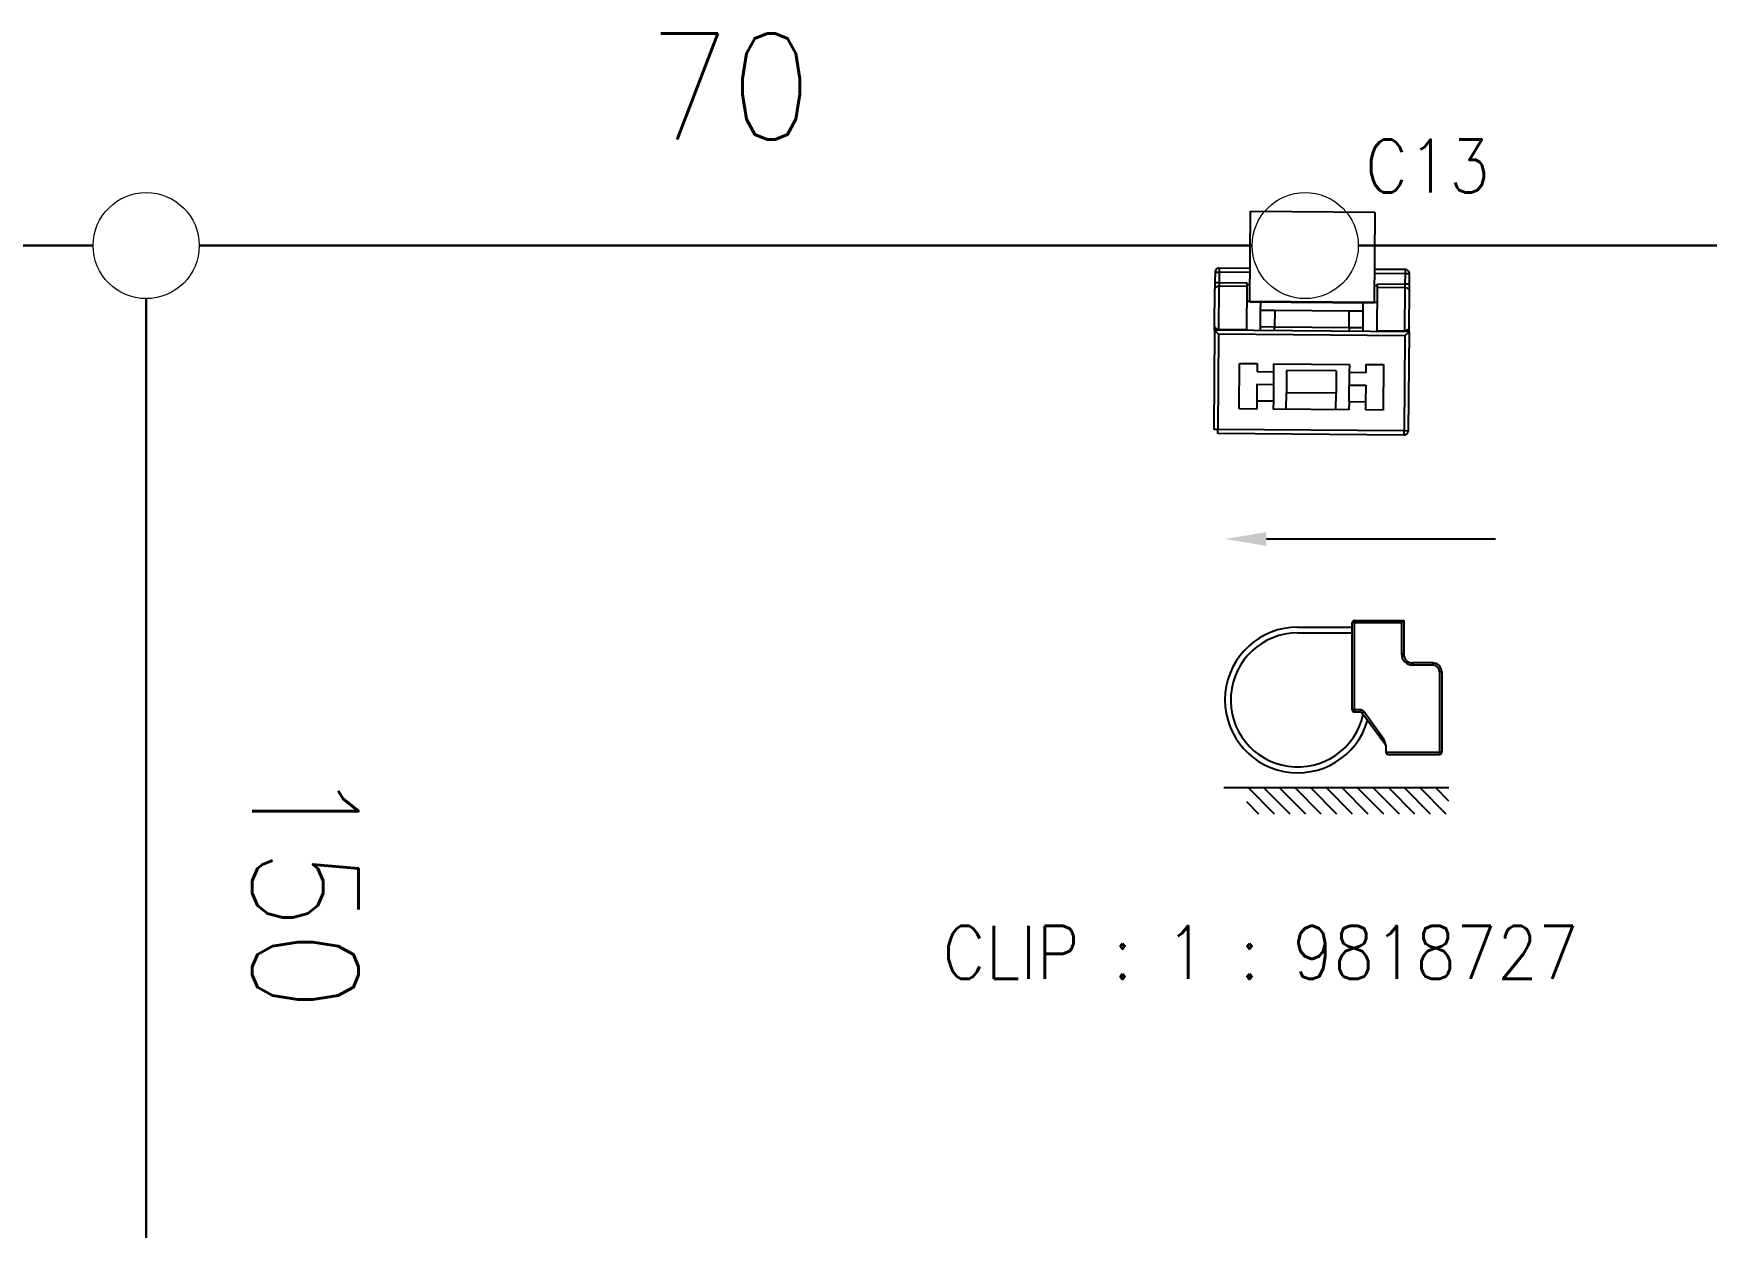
# Model space of a CAD drawing. Header units: inches. Extents: x 47316 to 59086, y 3141 to 11743.
# Drawn here: x 51372.4 to 51451.3, y 11170.1 to 11226.4 of the extents above; entities that cross this region are included whole.
import ezdxf

# ---------------------------------------------------------------- set-up
doc = ezdxf.new("R2010")
doc.units = ezdxf.units.IN
doc.header["$MEASUREMENT"] = 0
doc.styles.get("Standard").update_dxf_attribs({"font": ''})
doc.styles.add('样式 100', font='SimSun.ttf', dxfattribs={"width": 0.7, "height": 3.5})
doc.styles.get('Standard').set_extended_font_data('SimSun')
doc.linetypes.add('_VH_FELT_TAPE', pattern='A,0.4,-0.7,["FELT",Standard,S=0.3,R=0,X=-0.5,Y=-0.15],-0.7', length=1.8)

msp = doc.modelspace()

# ---------------------------------------------------------------- linework, layer by layer
at = {"color": 1, "lineweight": -3}
for p, q in [((51429.738, 11213.738), (51429.773, 11217.999)), ((51429.773, 11217.999), (51435.627, 11217.951)), ((51435.627, 11217.951), (51435.592, 11213.69)), ((51435.592, 11213.69), (51429.738, 11213.738)), ((51437.238, 11212.311), (51428.074, 11212.386)), ((51428.098, 11212.506), (51428.075, 11212.581)), ((51428.131, 11212.47), (51428.098, 11212.506)), ((51428.185, 11212.438), (51428.131, 11212.47)), ((51428.269, 11212.422), (51428.185, 11212.438)), ((51437.042, 11212.118), (51428.267, 11212.189)), ((51437.004, 11207.438), (51428.229, 11207.51)), ((51437.005, 11207.633), (51428.231, 11207.705)), ((51430.519, 11202.543), (51441.315, 11202.543)), ((51436.111, 11192.967, 0), (51436.041, 11193.13, 0)), ((51436.136, 11192.893, 0), (51436.111, 11192.967, 0)), ((51436.146, 11192.821, 0), (51436.136, 11192.893, 0)), ((51439.121, 11190.81, 0), (51428.518, 11190.81, 0)), ((51430.163, 11189.58, 0), (51429.591, 11190.152, 0)), ((51430.899, 11189.58, 0), (51429.669, 11190.81, 0)), ((51431.634, 11189.58, 0), (51430.404, 11190.81, 0)), ((51432.37, 11189.58, 0), (51431.14, 11190.81, 0)), ((51433.105, 11189.58, 0), (51431.875, 11190.81, 0)), ((51433.841, 11189.58, 0), (51432.611, 11190.81, 0)), ((51434.576, 11189.58, 0), (51433.346, 11190.81, 0)), ((51435.312, 11189.58, 0), (51434.082, 11190.81, 0)), ((51436.047, 11189.58, 0), (51434.817, 11190.81, 0)), ((51436.783, 11189.58, 0), (51435.553, 11190.81, 0)), ((51437.518, 11189.58, 0), (51436.288, 11190.81, 0)), ((51438.254, 11189.58, 0), (51437.024, 11190.81, 0)), ((51438.989, 11189.58, 0), (51437.759, 11190.81, 0)), ((51439.121, 11190.184, 0), (51438.495, 11190.81, 0))]:
    msp.add_line(p, q, dxfattribs=at)
at = {"color": 142, "linetype": '_VH_FELT_TAPE', "lineweight": 30, "ltscale": 5}
for p, q in [((51375.229, 11216.371), (51327.395, 11216.371)), ((51429.848, 11216.371), (51380.229, 11216.371)), ((51538.99, 11216.371), (51434.848, 11216.371)), ((51377.729, 11213.871), (51377.729, 11159.507))]:
    msp.add_line(p, q, dxfattribs=at)
at = {"color": 1, "lineweight": -3, "ltscale": 0.0125}
for p, q in [((51428.293, 11215.309), (51428.291, 11215.114)), ((51428.092, 11214.63), (51428.287, 11214.628)), ((51428.096, 11215.116), (51428.291, 11215.114)), ((51437.257, 11214.555), (51437.062, 11214.557)), ((51437.066, 11215.043), (51437.067, 11215.238)), ((51437.261, 11215.041), (51437.066, 11215.043)), ((51428.074, 11212.386), (51428.075, 11212.581)), ((51437.238, 11212.311), (51437.24, 11212.506)), ((51428.231, 11207.705), (51428.036, 11207.706)), ((51428.229, 11207.51), (51428.231, 11207.705)), ((51437.004, 11207.438), (51437.005, 11207.633)), ((51437.2, 11207.632), (51437.005, 11207.633)), ((51434.672, 11198.599, 0), (51434.566, 11198.599, 0)), ((51434.672, 11198.705, 0), (51434.672, 11198.599, 0)), ((51436.988, 11197.125, 0), (51436.883, 11197.125, 0)), ((51437.409, 11196.704, 0), (51437.409, 11196.599, 0)), ((51438.357, 11196.704, 0), (51438.357, 11196.599, 0)), ((51438.778, 11196.283, 0), (51438.673, 11196.283, 0)), ((51434.672, 11194.493, 0), (51434.566, 11194.493, 0)), ((51434.672, 11194.493, 0), (51434.672, 11194.387, 0)), ((51434.934, 11194.493, 0), (51434.934, 11194.387, 0)), ((51435.104, 11194.407, 0), (51435.019, 11194.344, 0)), ((51438.673, 11192.492, 0), (51438.673, 11192.387, 0)), ((51438.778, 11192.492, 0), (51438.673, 11192.492, 0))]:
    msp.add_line(p, q, dxfattribs=at)
at = {"color": 1, "lineweight": -3, "ltscale": 0.09375}
for p, q in [((51429.755, 11215.297), (51428.293, 11215.309)), ((51429.753, 11215.102), (51428.291, 11215.114)), ((51437.066, 11215.043), (51435.603, 11215.055)), ((51437.067, 11215.238), (51435.605, 11215.25))]:
    msp.add_line(p, q, dxfattribs=at)
at = {"color": 1, "lineweight": -3, "ltscale": 0.02016}
for p, q in [((51428.092, 11214.63), (51428.089, 11214.315)), ((51437.254, 11214.241), (51437.257, 11214.555))]:
    msp.add_line(p, q, dxfattribs=at)
at = {"color": 1, "lineweight": -3, "ltscale": 0.031166}
for p, q in [((51428.096, 11215.116), (51428.092, 11214.63)), ((51428.291, 11215.114), (51428.287, 11214.628)), ((51437.062, 11214.557), (51437.066, 11215.043)), ((51437.257, 11214.555), (51437.261, 11215.041)), ((51434.934, 11194.493, 0), (51434.672, 11194.493, 0)), ((51434.934, 11194.387, 0), (51434.672, 11194.387, 0))]:
    msp.add_line(p, q, dxfattribs=at)
at = {"color": 1, "lineweight": -3, "ltscale": 0.01008}
for p, q in [((51428.287, 11214.628), (51428.286, 11214.471)), ((51429.593, 11214.618), (51429.592, 11214.46)), ((51435.754, 11214.41), (51435.755, 11214.567)), ((51437.06, 11214.399), (51437.062, 11214.557))]:
    msp.add_line(p, q, dxfattribs=at)
at = {"color": 1, "lineweight": -3, "ltscale": 0.083749}
for p, q in [((51428.287, 11214.628), (51429.593, 11214.618)), ((51435.755, 11214.567), (51437.062, 11214.557)), ((51428.286, 11214.471), (51429.592, 11214.46)), ((51435.754, 11214.41), (51437.06, 11214.399)), ((51428.269, 11212.422), (51429.576, 11212.412)), ((51435.737, 11212.361), (51437.044, 11212.351))]:
    msp.add_line(p, q, dxfattribs=at)
at = {"color": 1, "lineweight": -3, "ltscale": 0.010001}
for p, q in [((51429.749, 11214.517), (51429.593, 11214.519)), ((51429.742, 11213.738), (51429.586, 11213.739)), ((51435.754, 11214.469), (51435.598, 11214.47)), ((51435.748, 11213.689), (51435.592, 11213.69))]:
    msp.add_line(p, q, dxfattribs=at)
at = {"color": 1, "lineweight": -3, "ltscale": 0.111174}
for p, q in [((51428.075, 11212.581), (51428.089, 11214.315)), ((51437.24, 11212.506), (51437.254, 11214.241))]:
    msp.add_line(p, q, dxfattribs=at)
at = {"color": 1, "lineweight": -3, "ltscale": 0.131334}
for p, q in [((51428.269, 11212.422), (51428.286, 11214.471)), ((51429.592, 11214.46), (51429.576, 11212.412)), ((51435.737, 11212.361), (51435.754, 11214.41)), ((51437.044, 11212.351), (51437.06, 11214.399))]:
    msp.add_line(p, q, dxfattribs=at)
at = {"color": 1, "lineweight": -3, "ltscale": 0.375}
msp.add_line((51435.592, 11213.655), (51429.742, 11213.703), dxfattribs=at)
at = {"color": 1, "lineweight": -3, "ltscale": 0.05}
for p, q in [((51430.24, 11212.537), (51430.246, 11213.317)), ((51430.909, 11213.312), (51430.903, 11212.532)), ((51434.412, 11212.503), (51434.419, 11213.283)), ((51435.075, 11212.498), (51435.082, 11213.278)), ((51430.071, 11209.835), (51430.065, 11209.055)), ((51430.071, 11209.835), (51430.851, 11209.828)), ((51430.856, 11210.413), (51430.076, 11210.42)), ((51430.851, 11209.828), (51430.845, 11209.048)), ((51434.413, 11209.019), (51434.42, 11209.799)), ((51434.42, 11209.799), (51435.2, 11209.793)), ((51435.204, 11210.378), (51434.424, 11210.384)), ((51435.2, 11209.793), (51435.193, 11209.013)), ((51430.065, 11209.055), (51430.845, 11209.048)), ((51431.456, 11208.653), (51431.462, 11209.433)), ((51433.796, 11208.634), (51433.802, 11209.414)), ((51434.413, 11209.019), (51435.193, 11209.013))]:
    msp.add_line(p, q, dxfattribs=at)
at = {"color": 1, "lineweight": -3, "ltscale": 0.024469}
for p, q in [((51430.246, 11213.317), (51430.249, 11213.699)), ((51435.082, 11213.278), (51435.085, 11213.659))]:
    msp.add_line(p, q, dxfattribs=at)
at = {"color": 1, "lineweight": -3, "ltscale": 0.0425}
for p, q in [((51430.909, 11213.312), (51430.246, 11213.317)), ((51435.082, 11213.278), (51434.419, 11213.283)), ((51430.903, 11212.532), (51430.24, 11212.537)), ((51435.075, 11212.498), (51434.412, 11212.503))]:
    msp.add_line(p, q, dxfattribs=at)
at = {"color": 1, "lineweight": -3, "ltscale": 0.225}
for p, q in [((51434.419, 11213.283), (51430.909, 11213.312)), ((51434.412, 11212.503), (51430.903, 11212.532))]:
    msp.add_line(p, q, dxfattribs=at)
at = {"color": 1, "lineweight": -3, "ltscale": 0.3}
for p, q in [((51428.074, 11212.386), (51428.036, 11207.706)), ((51437.238, 11212.311), (51437.2, 11207.632)), ((51436.146, 11192.492, 0), (51438.673, 11192.492, 0))]:
    msp.add_line(p, q, dxfattribs=at)
at = {"color": 1, "lineweight": -3, "ltscale": 0.017678}
for p, q in [((51428.267, 11212.189), (51428.074, 11212.386)), ((51437.042, 11212.118), (51437.238, 11212.311)), ((51436.883, 11198.599, 0), (51436.988, 11198.705, 0))]:
    msp.add_line(p, q, dxfattribs=at)
at = {"color": 1, "lineweight": -3, "ltscale": 0.2875}
for p, q in [((51428.267, 11212.189), (51428.231, 11207.705)), ((51437.042, 11212.118), (51437.005, 11207.633)), ((51436.251, 11192.387, 0), (51438.673, 11192.387, 0))]:
    msp.add_line(p, q, dxfattribs=at)
at = {"color": 1, "lineweight": -3, "ltscale": 0.00242}
for p, q in [((51428.269, 11212.422), (51428.269, 11212.384)), ((51429.576, 11212.412), (51429.575, 11212.374)), ((51435.737, 11212.324), (51435.737, 11212.361)), ((51437.044, 11212.351), (51437.043, 11212.313))]:
    msp.add_line(p, q, dxfattribs=at)
at = {"color": 1, "lineweight": -3, "ltscale": 0.010805}
for p, q in [((51430.238, 11212.368), (51430.24, 11212.537)), ((51430.901, 11212.363), (51430.903, 11212.532)), ((51434.412, 11212.503), (51434.411, 11212.334)), ((51435.074, 11212.329), (51435.075, 11212.498))]:
    msp.add_line(p, q, dxfattribs=at)
at = {"color": 1, "lineweight": -3, "ltscale": 0.1375}
for p, q in [((51429.233, 11208.671), (51429.251, 11210.816)), ((51436.036, 11210.761), (51436.019, 11208.616))]:
    msp.add_line(p, q, dxfattribs=at)
at = {"color": 1, "lineweight": -3, "ltscale": 0.053125}
for p, q in [((51429.251, 11210.816), (51430.079, 11210.81)), ((51435.208, 11210.768), (51436.036, 11210.761)), ((51430.062, 11208.665), (51429.233, 11208.671)), ((51436.019, 11208.616), (51435.19, 11208.623))]:
    msp.add_line(p, q, dxfattribs=at)
at = {"color": 1, "lineweight": -3, "ltscale": 0.025}
for p, q in [((51430.079, 11210.81), (51430.076, 11210.42)), ((51430.859, 11210.803), (51430.856, 11210.413)), ((51434.428, 11210.774), (51434.424, 11210.384)), ((51435.208, 11210.768), (51435.204, 11210.378)), ((51430.065, 11209.055), (51430.062, 11208.665)), ((51430.845, 11209.048), (51430.842, 11208.658)), ((51434.413, 11209.019), (51434.41, 11208.629)), ((51435.193, 11209.013), (51435.19, 11208.623))]:
    msp.add_line(p, q, dxfattribs=at)
at = {"color": 1, "lineweight": -3, "ltscale": 0.228751}
for p, q in [((51430.859, 11210.803), (51434.428, 11210.774)), ((51434.41, 11208.629), (51430.842, 11208.658))]:
    msp.add_line(p, q, dxfattribs=at)
at = {"color": 1, "lineweight": -3, "ltscale": 0.0375}
for p, q in [((51430.856, 11210.413), (51430.851, 11209.828)), ((51434.424, 11210.384), (51434.42, 11209.799))]:
    msp.add_line(p, q, dxfattribs=at)
at = {"color": 1, "lineweight": -3, "ltscale": 0.0675}
for p, q in [((51431.471, 11210.486), (51431.462, 11209.433)), ((51433.811, 11210.467), (51433.802, 11209.414))]:
    msp.add_line(p, q, dxfattribs=at)
at = {"color": 1, "lineweight": -3, "ltscale": 0.15}
for p, q in [((51433.811, 11210.467), (51431.471, 11210.486)), ((51433.802, 11209.414), (51431.462, 11209.433))]:
    msp.add_line(p, q, dxfattribs=at)
at = {"color": 1, "lineweight": -3, "ltscale": 0.305274}
for p, q in [((51431.995, 11198.389, 0), (51434.566, 11198.389, 0)), ((51431.995, 11198.115, 0), (51434.566, 11198.115, 0))]:
    msp.add_line(p, q, dxfattribs=at)
at = {"color": 1, "lineweight": -3, "ltscale": 0.4875}
for p, q in [((51434.566, 11194.493, 0), (51434.566, 11198.599, 0)), ((51434.672, 11194.493, 0), (51434.672, 11198.599, 0))]:
    msp.add_line(p, q, dxfattribs=at)
at = {"color": 1, "lineweight": -3, "ltscale": 0.275}
msp.add_line((51434.672, 11198.705, 0), (51436.988, 11198.705, 0), dxfattribs=at)
at = {"color": 1, "lineweight": -3, "ltscale": 0.2625}
msp.add_line((51434.672, 11198.599, 0), (51436.883, 11198.599, 0), dxfattribs=at)
at = {"color": 1, "lineweight": -3, "ltscale": 0.175}
msp.add_line((51436.883, 11198.599, 0), (51436.883, 11197.125, 0), dxfattribs=at)
at = {"color": 1, "lineweight": -3, "ltscale": 0.1875}
msp.add_line((51436.988, 11198.705, 0), (51436.988, 11197.125, 0), dxfattribs=at)
at = {"color": 1, "lineweight": -3, "ltscale": 0.1125}
for p, q in [((51438.357, 11196.704, 0), (51437.409, 11196.704, 0)), ((51438.357, 11196.599, 0), (51437.409, 11196.599, 0))]:
    msp.add_line(p, q, dxfattribs=at)
at = {"color": 1, "lineweight": -3, "ltscale": 0.45}
for p, q in [((51438.673, 11196.283, 0), (51438.673, 11192.492, 0)), ((51438.778, 11196.283, 0), (51438.778, 11192.492, 0))]:
    msp.add_line(p, q, dxfattribs=at)
at = {"color": 1, "lineweight": -3, "ltscale": 0.222086}
msp.add_line((51436.125, 11192.836, 0), (51435.019, 11194.344, 0), dxfattribs=at)
at = {"color": 1, "lineweight": -3, "ltscale": 0.187996}
msp.add_line((51436.041, 11193.13, 0), (51435.104, 11194.407, 0), dxfattribs=at)
at = {"color": 1, "lineweight": -3, "ltscale": 0.03631}
msp.add_line((51436.041, 11193.13, 0), (51436.125, 11192.836, 0), dxfattribs=at)
at = {"color": 1, "lineweight": -3, "ltscale": 0.039072}
msp.add_line((51436.146, 11192.821, 0), (51436.146, 11192.492, 0), dxfattribs=at)
at = {"color": 40, "linetype": 'Continuous', "lineweight": 15}
for centre in [(51377.729, 11216.371), (51432.348, 11216.371)]:
    msp.add_circle(centre, 2.5, dxfattribs=at)
at = {"color": 1, "lineweight": -3}
for centre, radius, start, end in [((51428.291, 11215.114), 0.195, 89.53333, 179.53333), ((51437.066, 11215.043), 0.195, 359.53333, 89.53333), ((51437.005, 11207.633), 0.195, 269.53333, 359.53333), ((51431.995, 11194.956, 0), 3.433, 90, 343.48976), ((51431.995, 11194.956, 0), 3.159, 90, 347.36639), ((51434.672, 11198.599, 0), 0.105, 90, 180), ((51437.409, 11197.125, 0), 0.527, 180, 269.99999), ((51437.409, 11197.125, 0), 0.421, 180, 269.99999), ((51438.357, 11196.283, 0), 0.421, 360, 90), ((51438.357, 11196.283, 0), 0.316, 360, 89.99999), ((51434.672, 11194.493, 0), 0.105, 180, 269.99999), ((51434.934, 11194.282, 0), 0.211, 36.25386, 90), ((51434.934, 11194.282, 0), 0.105, 36.25384, 90), ((51436.041, 11192.774, 0), 0.105, 360, 36.25384), ((51436.251, 11192.492, 0), 0.105, 180, 270.00001), ((51438.673, 11192.492, 0), 0.105, 269.99999, 360)]:
    msp.add_arc(centre, radius, start, end, dxfattribs=at)
at = {"color": 1, "lineweight": -3, "extrusion": (0, 0, -1)}
for centre, major_axis, start_param, end_param in [((51428.284, 11214.314), (-0.195, 0.002), 6.283185, 7.853982), ((51437.059, 11214.242), (0.195, -0.002), 4.712389, 6.283185), ((51437.045, 11212.508), (0.195, -0.002), 6.283171, 7.853956)]:
    msp.add_ellipse(centre, major_axis=major_axis, ratio=0.806405, start_param=start_param, end_param=end_param, dxfattribs=at)
at = {"color": 1, "lineweight": -3}
msp.add_solid([(51430.519, 11202.218), (51428.569, 11202.543), (51430.519, 11202.868)], dxfattribs=at)

# ---------------------------------------------------------------- texts
at = {"color": 7, "linetype": '_VH_FELT_TAPE', "lineweight": 18, "ltscale": 5, "insert": (51401.395, 11226.371), "char_height": 5, "width": 8.57143, "attachment_point": 1, "style": '样式 100'}
msp.add_mtext('\\Fromans.shx;\\W0.9000000000;\\T1.0000000000;\\o\\l70', dxfattribs=at)
at = {"color": 21, "linetype": 'Continuous', "lineweight": 15, "insert": (51435.169, 11221.371), "char_height": 2.5, "width": 6.53571, "attachment_point": 1, "style": '样式 100'}
msp.add_mtext('\\Fromans.shx;\\W0.9000000000;\\T1.0000000000;\\o\\lC13', dxfattribs=at)
at = {"color": 7, "linetype": '_VH_FELT_TAPE', "lineweight": 18, "ltscale": 5, "insert": (51387.729, 11191.832), "char_height": 5, "width": 12.85714, "attachment_point": 1, "rotation": 270, "style": '样式 100'}
msp.add_mtext('\\Fromans.shx;\\W0.9000000000;\\T1.0000000000;\\o\\l150', dxfattribs=at)
at = {"color": 42, "linetype": 'Continuous', "lineweight": 15, "insert": (51415.255, 11184.304), "char_height": 2.5, "width": 35.46429, "attachment_point": 1, "style": '样式 100'}
msp.add_mtext('\\Fromans.shx;\\W0.9000000000;\\T1.0000000000;\\o\\lCLIP : 1 : 9818727', dxfattribs=at)

doc.saveas('drawing.dxf')
